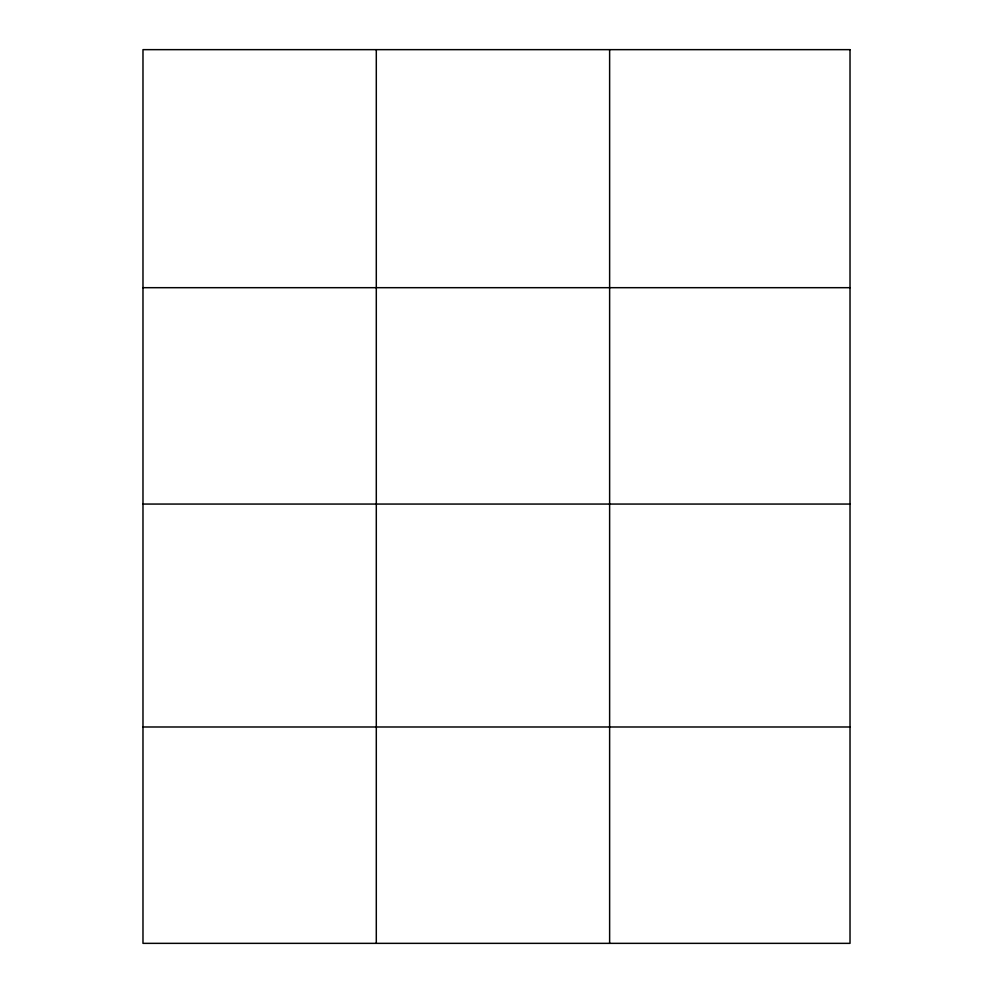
<?xml version="1.0" encoding="UTF-8"?>
<svg xmlns="http://www.w3.org/2000/svg" width="993" height="993" viewBox="0 0 993 993"><rect width="100%" height="100%" fill="white"/><g stroke="black" fill="none" stroke-linecap="round" stroke-linejoin="round"><path stroke-width="1.49" d="M142.98 287.685L850.02 287.685M142.98 504.059L850.02 504.059M142.98 726.988L850.02 726.988M609.628 49.65L609.628 943.35M376.297 49.65L376.297 943.35M850.02 49.65L142.98 49.65L142.98 943.35L850.02 943.35L850.02 49.65"/></g></svg>
